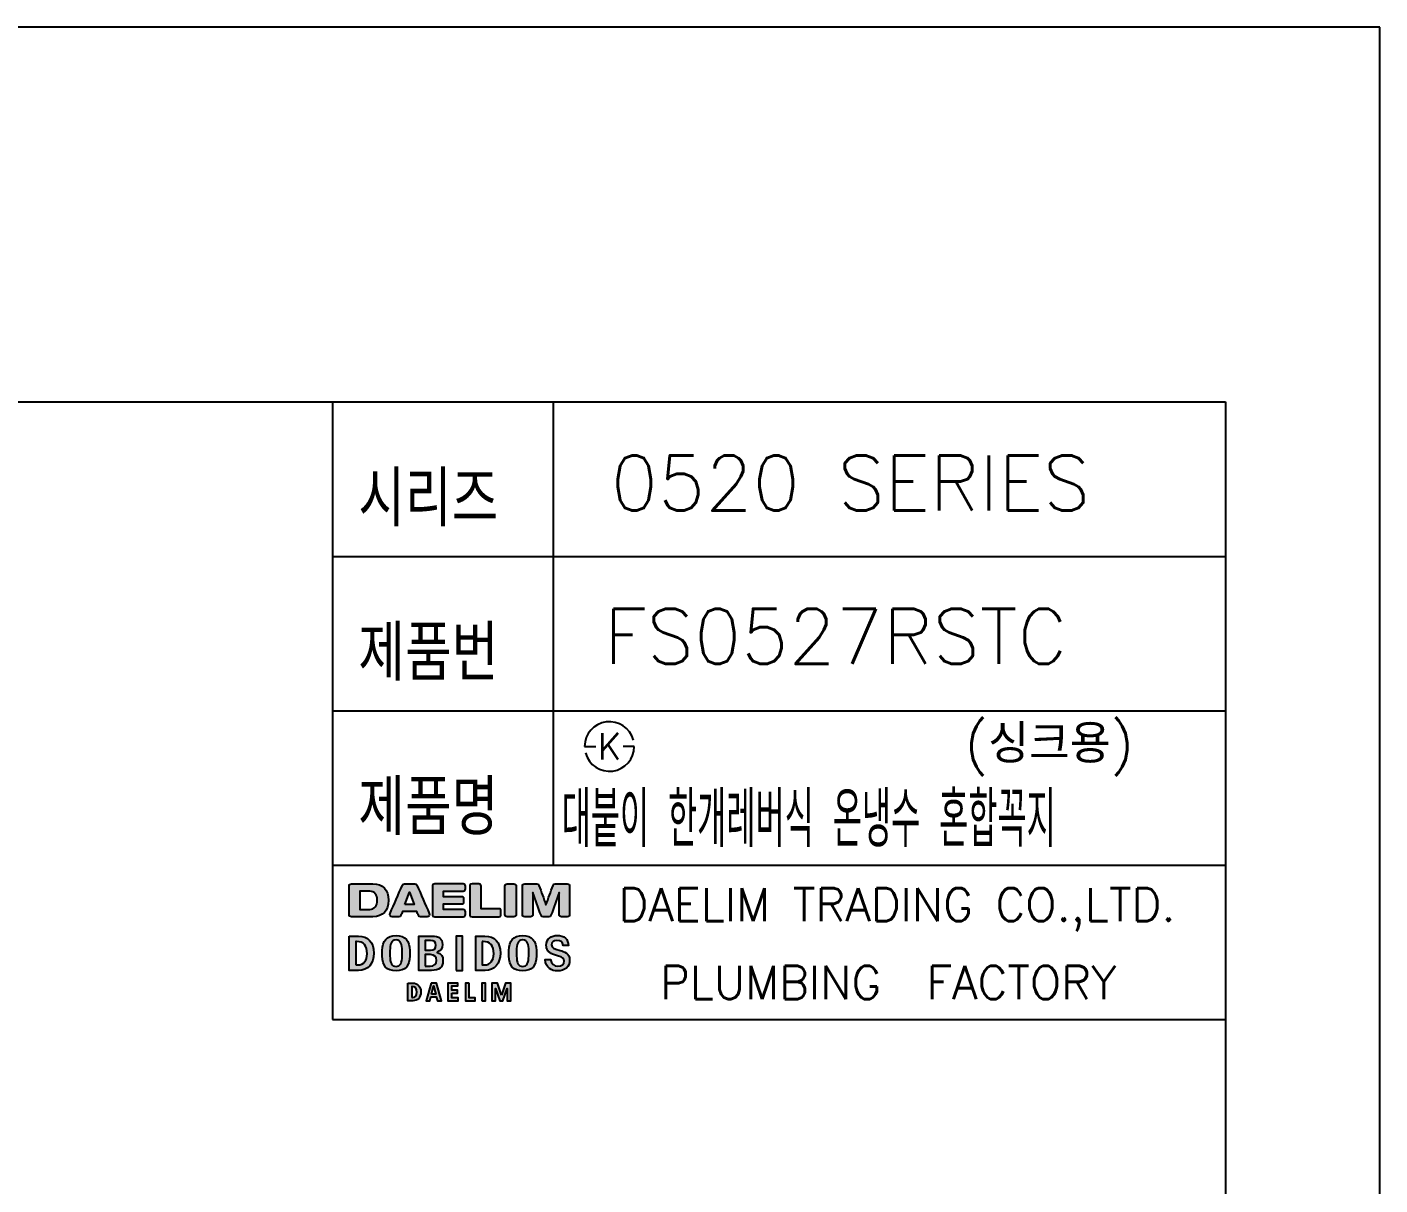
# Model space of a CAD drawing. Extents: x -6385 to -5791, y -5028 to -4608.
# Drawn here: x -5913.9 to -5791.2, y -4713.2 to -4608.2 of the extents above; entities that cross this region are included whole.
import ezdxf
from ezdxf.enums import TextEntityAlignment as Align

# ---------------------------------------------------------------- set-up
doc = ezdxf.new("R2010")
doc.units = 0
doc.header["$LTSCALE"] = 7
doc.layers.get('0').update_dxf_attribs({"color": 2, "linetype": 'CONTINUOUS'})
for name, color, linetype in [('D', 2, 'CONTINUOUS'), ('DIM', 2, 'CONTINUOUS'), ('TXT', 4, 'CONTINUOUS')]:
    doc.layers.add(name, color=color, linetype=linetype)
doc.styles.add('GHS', font='ROMANS.shx', dxfattribs={"bigfont": 'GHS.shx'})
doc.styles.add('HAN', font='TXT.shx', dxfattribs={"bigfont": 'GHS.shx'})

# ---------------------------------------------------------------- blocks, each defined once
blk = doc.blocks.new('KS')
at = {"layer": 'D'}
for p, q in [((-2.25, 0), (-1.75, 0)), ((-1.75, 0), (-1.25, 0)), ((1.75, 0), (1.25, 0)), ((2.25, 0), (1.75, 0))]:
    blk.add_line(p, q, dxfattribs=at)
for start, end in [(15, 180), (195, 0)]:
    blk.add_arc((0, 0), 2.25, start, end, dxfattribs=at)
at = {"layer": 'D', "style": 'HAN'}
blk.add_text('K', height=2.39, dxfattribs=at).set_placement((0, 0), align=Align.MIDDLE)

msp = doc.modelspace()

# ---------------------------------------------------------------- hatches: boundary and pattern name
at = {"layer": 'D'}
h = msp.add_hatch(color=256, dxfattribs=at)
h.dxf.hatch_style = 1
h.paths.add_polyline_path([(-5879.60618, -4687.76033), (-5879.18339, -4686.64501), (-5878.76114, -4687.76033)], flags=16)
edge = h.paths.add_edge_path()
edge.add_spline(control_points=[(-5869.73261, -4688.86242), (-5869.58608, -4688.86242), (-5869.52583, -4688.80163), (-5869.52583, -4688.65509), (-5869.52583, -4687.80082), (-5869.52583, -4686.94655), (-5869.52583, -4686.09228), (-5869.52583, -4685.94574), (-5869.58608, -4685.88495), (-5869.73261, -4685.88495), (-5869.93506, -4685.88495), (-5870.1375, -4685.88495), (-5870.33994, -4685.88495), (-5870.48648, -4685.88495), (-5870.54727, -4685.94574), (-5870.54727, -4686.09228), (-5870.54727, -4686.94655), (-5870.54727, -4687.80082), (-5870.54727, -4688.65509), (-5870.54727, -4688.80163), (-5870.48648, -4688.86242), (-5870.33994, -4688.86242), (-5870.1375, -4688.86242), (-5869.93506, -4688.86242), (-5869.73261, -4688.86242)], knot_values=[0, 0, 0, 0, 1, 1, 1, 2, 2, 2, 3, 3, 3, 4, 4, 4, 5, 5, 5, 6, 6, 6, 7, 7, 7, 8, 8, 8, 8], weights=[1, 1, 1, 1, 1, 1, 1, 1, 1, 1, 1, 1, 1, 1, 1, 1, 1, 1, 1, 1, 1, 1, 1, 1, 1], degree=3, periodic=0)
edge = h.paths.add_edge_path()
edge.add_spline(control_points=[(-5882.5328, -4685.88484), (-5883.17811, -4685.88484), (-5883.82343, -4685.88484), (-5884.46875, -4685.88484), (-5884.61529, -4685.88484), (-5884.67608, -4685.94563), (-5884.67608, -4686.09217), (-5884.67608, -4686.94662), (-5884.67608, -4687.80108), (-5884.67608, -4688.65553), (-5884.67608, -4688.80207), (-5884.61529, -4688.86231), (-5884.46875, -4688.86231), (-5883.82343, -4688.86231), (-5883.17811, -4688.86231), (-5882.5328, -4688.86231), (-5881.58572, -4688.86231), (-5881.10431, -4688.3326), (-5881.10431, -4687.37358), (-5881.10431, -4686.41456), (-5881.58572, -4685.88484), (-5882.5328, -4685.88484)], knot_values=[0, 0, 0, 0, 1, 1, 1, 2, 2, 2, 3, 3, 3, 4, 4, 4, 5, 5, 5, 6, 6, 6, 7, 7, 7, 7], weights=[1, 1, 1, 1, 1, 1, 1, 1, 1, 1, 1, 1, 1, 1, 1, 1, 1, 1, 1, 1, 1, 1], degree=3, periodic=0)
edge = h.paths.add_edge_path(flags=16)
edge.add_spline(control_points=[(-5882.80145, -4688.19312), (-5883.09833, -4688.19312), (-5883.39521, -4688.19312), (-5883.69209, -4688.19312), (-5883.69209, -4687.64676), (-5883.69209, -4687.1004), (-5883.69209, -4686.55404), (-5883.39521, -4686.55404), (-5883.09833, -4686.55404), (-5882.80145, -4686.55404), (-5882.38192, -4686.55404), (-5882.12954, -4686.86992), (-5882.12954, -4687.37358), (-5882.12954, -4687.87724), (-5882.38192, -4688.19312), (-5882.80145, -4688.19312)], knot_values=[0, 0, 0, 0, 1, 1, 1, 2, 2, 2, 3, 3, 3, 4, 4, 4, 5, 5, 5, 5], weights=[1, 1, 1, 1, 1, 1, 1, 1, 1, 1, 1, 1, 1, 1, 1, 1], degree=3, periodic=0)
edge = h.paths.add_edge_path()
edge.add_spline(control_points=[(-5877.40483, -4688.57227), (-5877.77824, -4687.718), (-5878.15164, -4686.86319), (-5878.52505, -4686.00891), (-5878.56467, -4685.91936), (-5878.61677, -4685.88517), (-5878.71446, -4685.88517), (-5879.02708, -4685.88517), (-5879.3397, -4685.88517), (-5879.65232, -4685.88517), (-5879.75055, -4685.88517), (-5879.80266, -4685.91936), (-5879.84228, -4686.00891), (-5880.21568, -4686.86319), (-5880.58908, -4687.718), (-5880.96195, -4688.57227), (-5881.02219, -4688.70904), (-5880.92178, -4688.86264), (-5880.77253, -4688.86264), (-5880.57063, -4688.86264), (-5880.36873, -4688.86264), (-5880.16683, -4688.86264), (-5880.06317, -4688.86264), (-5880.00998, -4688.82573), (-5879.97308, -4688.72858), (-5879.92966, -4688.61461), (-5879.88678, -4688.50009), (-5879.84336, -4688.38611), (-5879.40356, -4688.38611), (-5878.96376, -4688.38611), (-5878.52396, -4688.38611), (-5878.48054, -4688.50009), (-5878.43712, -4688.61461), (-5878.39425, -4688.72858), (-5878.35734, -4688.82573), (-5878.30415, -4688.86264), (-5878.20049, -4688.86264), (-5877.99859, -4688.86264), (-5877.79669, -4688.86264), (-5877.59479, -4688.86264), (-5877.44554, -4688.86264), (-5877.34513, -4688.70904), (-5877.40483, -4688.57227)], knot_values=[0, 0, 0, 0, 1, 1, 1, 2, 2, 2, 3, 3, 3, 4, 4, 4, 5, 5, 5, 6, 6, 6, 7, 7, 7, 8, 8, 8, 9, 9, 9, 10, 10, 10, 11, 11, 11, 12, 12, 12, 13, 13, 13, 14, 14, 14, 14], weights=[1, 1, 1, 1, 1, 1, 1, 1, 1, 1, 1, 1, 1, 1, 1, 1, 1, 1, 1, 1, 1, 1, 1, 1, 1, 1, 1, 1, 1, 1, 1, 1, 1, 1, 1, 1, 1, 1, 1, 1, 1, 1, 1], degree=3, periodic=0)
edge = h.paths.add_edge_path()
edge.add_spline(control_points=[(-5877.11637, -4686.09212), (-5877.11637, -4685.94558), (-5877.05558, -4685.88479), (-5876.90904, -4685.88479), (-5876.05079, -4685.88479), (-5875.19254, -4685.88479), (-5874.33428, -4685.88479), (-5874.18775, -4685.88479), (-5874.12696, -4685.94558), (-5874.12696, -4686.09212), (-5874.12696, -4686.16973), (-5874.12696, -4686.24734), (-5874.12696, -4686.32495), (-5874.12696, -4686.47149), (-5874.18775, -4686.53228), (-5874.33428, -4686.53228), (-5874.92569, -4686.53228), (-5875.51709, -4686.53228), (-5876.1085, -4686.53228), (-5876.1085, -4686.70415), (-5876.1085, -4686.87601), (-5876.1085, -4687.04788), (-5875.56468, -4687.04788), (-5875.02085, -4687.04788), (-5874.47703, -4687.04788), (-5874.33049, -4687.04788), (-5874.2697, -4687.10867), (-5874.2697, -4687.25521), (-5874.2697, -4687.33427), (-5874.2697, -4687.41333), (-5874.2697, -4687.49238), (-5874.2697, -4687.63892), (-5874.33049, -4687.69971), (-5874.47703, -4687.69971), (-5875.02085, -4687.69971), (-5875.56468, -4687.69971), (-5876.1085, -4687.69971), (-5876.1085, -4687.87158), (-5876.1085, -4688.04345), (-5876.1085, -4688.21531), (-5875.51709, -4688.21531), (-5874.92569, -4688.21531), (-5874.33428, -4688.21531), (-5874.18775, -4688.21531), (-5874.12696, -4688.2761), (-5874.12696, -4688.4221), (-5874.12696, -4688.49989), (-5874.12696, -4688.57768), (-5874.12696, -4688.65547), (-5874.12696, -4688.80201), (-5874.18775, -4688.86226), (-5874.33428, -4688.86226), (-5875.19254, -4688.86226), (-5876.05079, -4688.86226), (-5876.90904, -4688.86226), (-5877.05558, -4688.86226), (-5877.11637, -4688.80201), (-5877.11637, -4688.65547), (-5877.11637, -4687.80102), (-5877.11637, -4686.94657), (-5877.11637, -4686.09212)], knot_values=[0, 0, 0, 0, 1, 1, 1, 2, 2, 2, 3, 3, 3, 4, 4, 4, 5, 5, 5, 6, 6, 6, 7, 7, 7, 8, 8, 8, 9, 9, 9, 10, 10, 10, 11, 11, 11, 12, 12, 12, 13, 13, 13, 14, 14, 14, 15, 15, 15, 16, 16, 16, 17, 17, 17, 18, 18, 18, 19, 19, 19, 20, 20, 20, 20], weights=[1, 1, 1, 1, 1, 1, 1, 1, 1, 1, 1, 1, 1, 1, 1, 1, 1, 1, 1, 1, 1, 1, 1, 1, 1, 1, 1, 1, 1, 1, 1, 1, 1, 1, 1, 1, 1, 1, 1, 1, 1, 1, 1, 1, 1, 1, 1, 1, 1, 1, 1, 1, 1, 1, 1, 1, 1, 1, 1, 1, 1], degree=3, periodic=0)
edge = h.paths.add_edge_path()
edge.add_spline(control_points=[(-5873.52821, -4688.86242), (-5873.67475, -4688.86242), (-5873.73499, -4688.80163), (-5873.73499, -4688.65509), (-5873.73499, -4687.80082), (-5873.73499, -4686.94655), (-5873.73499, -4686.09228), (-5873.73499, -4685.94574), (-5873.67475, -4685.88495), (-5873.52821, -4685.88495), (-5873.3236, -4685.88495), (-5873.11898, -4685.88495), (-5872.91437, -4685.88495), (-5872.76783, -4685.88495), (-5872.70704, -4685.94574), (-5872.70704, -4686.09228), (-5872.70704, -4686.77306), (-5872.70704, -4687.45383), (-5872.70704, -4688.13461), (-5872.17425, -4688.13461), (-5871.64147, -4688.13461), (-5871.10868, -4688.13461), (-5870.96214, -4688.13461), (-5870.90135, -4688.19539), (-5870.90135, -4688.34193), (-5870.90135, -4688.44632), (-5870.90135, -4688.55071), (-5870.90135, -4688.65509), (-5870.90135, -4688.80163), (-5870.96214, -4688.86242), (-5871.10868, -4688.86242), (-5871.91519, -4688.86242), (-5872.7217, -4688.86242), (-5873.52821, -4688.86242)], knot_values=[0, 0, 0, 0, 1, 1, 1, 2, 2, 2, 3, 3, 3, 4, 4, 4, 5, 5, 5, 6, 6, 6, 7, 7, 7, 8, 8, 8, 9, 9, 9, 10, 10, 10, 11, 11, 11, 11], weights=[1, 1, 1, 1, 1, 1, 1, 1, 1, 1, 1, 1, 1, 1, 1, 1, 1, 1, 1, 1, 1, 1, 1, 1, 1, 1, 1, 1, 1, 1, 1, 1, 1, 1], degree=3, periodic=0)
edge = h.paths.add_edge_path()
edge.add_spline(control_points=[(-5866.81718, -4688.86242), (-5866.73161, -4688.86242), (-5866.64604, -4688.86242), (-5866.56047, -4688.86242), (-5866.45463, -4688.86242), (-5866.40144, -4688.82497), (-5866.36508, -4688.72565), (-5866.11705, -4688.03583), (-5865.86902, -4687.34655), (-5865.62044, -4686.65673), (-5865.62044, -4687.32285), (-5865.62044, -4687.98897), (-5865.62044, -4688.65509), (-5865.62044, -4688.80163), (-5865.55965, -4688.86242), (-5865.41366, -4688.86242), (-5865.23691, -4688.86242), (-5865.06015, -4688.86242), (-5864.8834, -4688.86242), (-5864.73686, -4688.86242), (-5864.67608, -4688.80163), (-5864.67608, -4688.65509), (-5864.67608, -4687.80082), (-5864.67608, -4686.94655), (-5864.67608, -4686.09228), (-5864.67608, -4685.94574), (-5864.73686, -4685.88495), (-5864.8834, -4685.88495), (-5865.25066, -4685.88495), (-5865.61791, -4685.88495), (-5865.98516, -4685.88495), (-5866.09045, -4685.88495), (-5866.14419, -4685.9224), (-5866.18001, -4686.02172), (-5866.39222, -4686.61222), (-5866.60497, -4687.20218), (-5866.81718, -4687.79268), (-5867.02939, -4687.20218), (-5867.24215, -4686.61222), (-5867.4549, -4686.02172), (-5867.49018, -4685.9224), (-5867.54391, -4685.88495), (-5867.64974, -4685.88495), (-5868.017, -4685.88495), (-5868.38425, -4685.88495), (-5868.7515, -4685.88495), (-5868.89804, -4685.88495), (-5868.95883, -4685.94574), (-5868.95883, -4686.09228), (-5868.95883, -4686.94655), (-5868.95883, -4687.80082), (-5868.95883, -4688.65509), (-5868.95883, -4688.80163), (-5868.89804, -4688.86242), (-5868.7515, -4688.86242), (-5868.57475, -4688.86242), (-5868.398, -4688.86242), (-5868.22125, -4688.86242), (-5868.07471, -4688.86242), (-5868.01392, -4688.80163), (-5868.01392, -4688.65509), (-5868.01392, -4687.98897), (-5868.01392, -4687.32285), (-5868.01392, -4686.65673), (-5867.76589, -4687.34655), (-5867.51732, -4688.03583), (-5867.26928, -4688.72565), (-5867.23346, -4688.82497), (-5867.17973, -4688.86242), (-5867.07444, -4688.86242), (-5866.98869, -4688.86242), (-5866.90293, -4688.86242), (-5866.81718, -4688.86242)], knot_values=[0, 0, 0, 0, 1, 1, 1, 2, 2, 2, 3, 3, 3, 4, 4, 4, 5, 5, 5, 6, 6, 6, 7, 7, 7, 8, 8, 8, 9, 9, 9, 10, 10, 10, 11, 11, 11, 12, 12, 12, 13, 13, 13, 14, 14, 14, 15, 15, 15, 16, 16, 16, 17, 17, 17, 18, 18, 18, 19, 19, 19, 20, 20, 20, 21, 21, 21, 22, 22, 22, 23, 23, 23, 24, 24, 24, 24], weights=[1, 1, 1, 1, 1, 1, 1, 1, 1, 1, 1, 1, 1, 1, 1, 1, 1, 1, 1, 1, 1, 1, 1, 1, 1, 1, 1, 1, 1, 1, 1, 1, 1, 1, 1, 1, 1, 1, 1, 1, 1, 1, 1, 1, 1, 1, 1, 1, 1, 1, 1, 1, 1, 1, 1, 1, 1, 1, 1, 1, 1, 1, 1, 1, 1, 1, 1, 1, 1, 1, 1, 1, 1], degree=3, periodic=0)
h = msp.add_hatch(color=256, dxfattribs=at)
h.dxf.hatch_style = 1
h.paths.add_polyline_path([(-5877.19579, -4695.87722), (-5877.00867, -4695.13808), (-5876.82043, -4695.87722)], flags=16)
h.paths.add_polyline_path([(-5877.24743, -4694.88464), (-5877.70096, -4696.48484), (-5877.35891, -4696.48484), (-5877.25731, -4696.12783), (-5876.76878, -4696.12783), (-5876.66747, -4696.48484), (-5876.3065, -4696.48484), (-5876.75693, -4694.88464)])
h.paths.add_polyline_path([(-5873.78406, -4694.88504), (-5874.12639, -4694.88504), (-5874.12639, -4696.48496), (-5873.23627, -4696.48496), (-5873.23627, -4696.22503), (-5873.78406, -4696.22503)])
h.paths.add_polyline_path([(-5875.37238, -4695.78764), (-5874.84349, -4695.78764), (-5874.84349, -4695.52518), (-5875.37266, -4695.52518), (-5875.37266, -4695.14305), (-5874.81217, -4695.14305), (-5874.81217, -4694.8834), (-5875.715, -4694.8834), (-5875.715, -4696.4853), (-5875.7133, -4696.48614), (-5874.78987, -4696.48614), (-5874.78987, -4696.22678), (-5875.37238, -4696.22678)])
h.paths.add_polyline_path([(-5872.63189, -4696.48484), (-5872.28955, -4696.48484), (-5872.28955, -4694.88493), (-5872.63189, -4694.88493)])
edge = h.paths.add_edge_path(flags=16)
edge.add_spline(control_points=[(-5884.07732, -4693.22919), (-5884.07732, -4692.52335), (-5884.07732, -4691.81751), (-5884.07732, -4691.11167), (-5884.05239, -4691.11167), (-5884.02746, -4691.11167), (-5884.00254, -4691.11167), (-5883.35596, -4691.11167), (-5883.04185, -4691.47235), (-5883.04185, -4692.21516), (-5883.04185, -4692.85016), (-5883.35596, -4693.22919), (-5883.88287, -4693.22919), (-5883.94769, -4693.22919), (-5884.01251, -4693.22919), (-5884.07732, -4693.22919)], knot_values=[0, 0, 0, 0, 1, 1, 1, 2, 2, 2, 3, 3, 3, 4, 4, 4, 5, 5, 5, 5], weights=[1, 1, 1, 1, 1, 1, 1, 1, 1, 1, 1, 1, 1, 1, 1, 1], degree=3, periodic=0)
edge = h.paths.add_edge_path()
edge.add_spline(control_points=[(-5884.67648, -4690.61496), (-5884.67648, -4691.65185), (-5884.67648, -4692.68873), (-5884.67648, -4693.72561), (-5884.39116, -4693.72561), (-5884.10583, -4693.72561), (-5883.8205, -4693.72561), (-5882.95803, -4693.72561), (-5882.44241, -4693.13746), (-5882.44241, -4692.15251), (-5882.44241, -4691.18957), (-5882.96424, -4690.61496), (-5883.83856, -4690.61496), (-5884.11787, -4690.61496), (-5884.39718, -4690.61496), (-5884.67648, -4690.61496)], knot_values=[0, 0, 0, 0, 1, 1, 1, 2, 2, 2, 3, 3, 3, 4, 4, 4, 5, 5, 5, 5], weights=[1, 1, 1, 1, 1, 1, 1, 1, 1, 1, 1, 1, 1, 1, 1, 1], degree=3, periodic=0)
h.paths.add_polyline_path([(-5874.97574, -4693.72556), (-5874.37658, -4693.72556), (-5874.37658, -4690.6149), (-5874.97574, -4690.6149)])
edge = h.paths.add_edge_path()
edge.add_spline(control_points=[(-5866.30791, -4691.41269), (-5866.30791, -4691.16546), (-5866.12503, -4691.00573), (-5865.84139, -4691.00573), (-5865.48495, -4691.00573), (-5865.29417, -4691.16236), (-5865.25945, -4691.48409), (-5865.09614, -4691.48409), (-5864.93283, -4691.48409), (-5864.76951, -4691.48409), (-5864.78955, -4690.90554), (-5865.17845, -4690.56179), (-5865.81825, -4690.56179), (-5866.28872, -4690.56179), (-5866.79502, -4690.84486), (-5866.79502, -4691.46575), (-5866.79502, -4691.85324), (-5866.61327, -4692.10385), (-5866.22352, -4692.25371), (-5866.10273, -4692.29915), (-5865.98053, -4692.33443), (-5865.85099, -4692.37225), (-5865.79257, -4692.3889), (-5865.73246, -4692.40611), (-5865.67037, -4692.4253), (-5865.31505, -4692.52803), (-5865.16321, -4692.66773), (-5865.16321, -4692.89266), (-5865.16321, -4693.16952), (-5865.3825, -4693.33491), (-5865.74939, -4693.33491), (-5866.05278, -4693.33491), (-5866.37621, -4693.18025), (-5866.39878, -4692.75042), (-5866.56144, -4692.75042), (-5866.72409, -4692.75042), (-5866.88675, -4692.75042), (-5866.87348, -4693.50904), (-5866.27856, -4693.77912), (-5865.7683, -4693.77912), (-5865.09463, -4693.77912), (-5864.67638, -4693.40885), (-5864.67638, -4692.81251), (-5864.67638, -4692.16622), (-5865.15757, -4692.02455), (-5865.54365, -4691.91109), (-5866.13067, -4691.74176), (-5866.30791, -4691.69068), (-5866.30791, -4691.41269)], knot_values=[0, 0, 0, 0, 1, 1, 1, 2, 2, 2, 3, 3, 3, 4, 4, 4, 5, 5, 5, 6, 6, 6, 7, 7, 7, 8, 8, 8, 9, 9, 9, 10, 10, 10, 11, 11, 11, 12, 12, 12, 13, 13, 13, 14, 14, 14, 15, 15, 15, 16, 16, 16, 16], weights=[1, 1, 1, 1, 1, 1, 1, 1, 1, 1, 1, 1, 1, 1, 1, 1, 1, 1, 1, 1, 1, 1, 1, 1, 1, 1, 1, 1, 1, 1, 1, 1, 1, 1, 1, 1, 1, 1, 1, 1, 1, 1, 1, 1, 1, 1, 1, 1, 1], degree=3, periodic=0)
edge = h.paths.add_edge_path(flags=16)
edge.add_spline(control_points=[(-5877.76887, -4693.33942), (-5877.76887, -4692.99389), (-5877.76887, -4692.64835), (-5877.76887, -4692.30282), (-5877.61487, -4692.30282), (-5877.46087, -4692.30282), (-5877.30687, -4692.30282), (-5876.93321, -4692.30282), (-5876.74384, -4692.47695), (-5876.74384, -4692.82041), (-5876.74384, -4693.15965), (-5876.94252, -4693.33942), (-5877.31872, -4693.33942), (-5877.46877, -4693.33942), (-5877.61882, -4693.33942), (-5877.76887, -4693.33942)], knot_values=[0, 0, 0, 0, 1, 1, 1, 2, 2, 2, 3, 3, 3, 4, 4, 4, 5, 5, 5, 5], weights=[1, 1, 1, 1, 1, 1, 1, 1, 1, 1, 1, 1, 1, 1, 1, 1], degree=3, periodic=0)
edge = h.paths.add_edge_path(flags=16)
edge.add_spline(control_points=[(-5877.29361, -4691.00798), (-5876.96679, -4691.00798), (-5876.80113, -4691.15897), (-5876.80113, -4691.45643), (-5876.80113, -4691.74458), (-5876.97836, -4691.90968), (-5877.28683, -4691.90968), (-5877.44751, -4691.90968), (-5877.60819, -4691.90968), (-5877.76887, -4691.90968), (-5877.76887, -4691.60912), (-5877.76887, -4691.30855), (-5877.76887, -4691.00798), (-5877.61045, -4691.00798), (-5877.45203, -4691.00798), (-5877.29361, -4691.00798)], knot_values=[0, 0, 0, 0, 1, 1, 1, 2, 2, 2, 3, 3, 3, 4, 4, 4, 5, 5, 5, 5], weights=[1, 1, 1, 1, 1, 1, 1, 1, 1, 1, 1, 1, 1, 1, 1, 1], degree=3, periodic=0)
edge = h.paths.add_edge_path()
edge.add_spline(control_points=[(-5876.70009, -4692.08438), (-5876.33264, -4691.93988), (-5876.21777, -4691.76942), (-5876.21777, -4691.36697), (-5876.21777, -4690.84683), (-5876.51016, -4690.61513), (-5877.16689, -4690.61513), (-5877.56379, -4690.61513), (-5877.96068, -4690.61513), (-5878.35758, -4690.61513), (-5878.35758, -4691.65201), (-5878.35758, -4692.6889), (-5878.35758, -4693.72578), (-5877.97131, -4693.72578), (-5877.58505, -4693.72578), (-5877.19878, -4693.72578), (-5876.48984, -4693.72578), (-5876.16048, -4693.45231), (-5876.16048, -4692.86585), (-5876.16048, -4692.46284), (-5876.27591, -4692.19388), (-5876.70009, -4692.10301), (-5876.70009, -4692.0968), (-5876.70009, -4692.09059), (-5876.70009, -4692.08438)], knot_values=[0, 0, 0, 0, 1, 1, 1, 2, 2, 2, 3, 3, 3, 4, 4, 4, 5, 5, 5, 6, 6, 6, 7, 7, 7, 8, 8, 8, 8], weights=[1, 1, 1, 1, 1, 1, 1, 1, 1, 1, 1, 1, 1, 1, 1, 1, 1, 1, 1, 1, 1, 1, 1, 1, 1], degree=3, periodic=0)
edge = h.paths.add_edge_path(flags=16)
edge.add_spline(control_points=[(-5872.59342, -4691.11167), (-5872.5684, -4691.11167), (-5872.54337, -4691.11167), (-5872.51835, -4691.11167), (-5871.87178, -4691.11167), (-5871.55766, -4691.47235), (-5871.55766, -4692.21516), (-5871.55766, -4692.85016), (-5871.87234, -4693.22919), (-5872.39953, -4693.22919), (-5872.46416, -4693.22919), (-5872.52879, -4693.22919), (-5872.59342, -4693.22919), (-5872.59342, -4692.52335), (-5872.59342, -4691.81751), (-5872.59342, -4691.11167)], knot_values=[0, 0, 0, 0, 1, 1, 1, 2, 2, 2, 3, 3, 3, 4, 4, 4, 5, 5, 5, 5], weights=[1, 1, 1, 1, 1, 1, 1, 1, 1, 1, 1, 1, 1, 1, 1, 1], degree=3, periodic=0)
edge = h.paths.add_edge_path()
edge.add_spline(control_points=[(-5872.35466, -4690.61496), (-5872.63397, -4690.61496), (-5872.91327, -4690.61496), (-5873.19258, -4690.61496), (-5873.19258, -4691.65185), (-5873.19258, -4692.68873), (-5873.19258, -4693.72561), (-5872.90744, -4693.72561), (-5872.6223, -4693.72561), (-5872.33716, -4693.72561), (-5871.47384, -4693.72561), (-5870.95879, -4693.13746), (-5870.95879, -4692.15251), (-5870.95879, -4691.18957), (-5871.4809, -4690.61496), (-5872.35466, -4690.61496)], knot_values=[0, 0, 0, 0, 1, 1, 1, 2, 2, 2, 3, 3, 3, 4, 4, 4, 5, 5, 5, 5], weights=[1, 1, 1, 1, 1, 1, 1, 1, 1, 1, 1, 1, 1, 1, 1, 1], degree=3, periodic=0)
edge = h.paths.add_edge_path(flags=16)
edge.add_spline(control_points=[(-5868.9378, -4693.37721), (-5869.32642, -4693.35209), (-5869.48502, -4693.07072), (-5869.48502, -4692.4058), (-5869.48502, -4692.24879), (-5869.48502, -4692.09178), (-5869.48502, -4691.93477), (-5869.48502, -4691.37174), (-5869.39189, -4690.99074), (-5868.93723, -4690.96336), (-5868.93638, -4690.96336), (-5868.93554, -4690.96336), (-5868.93441, -4690.96308), (-5868.93328, -4690.96336), (-5868.93243, -4690.96336), (-5868.93159, -4690.96336), (-5868.47693, -4690.99074), (-5868.38436, -4691.37174), (-5868.38436, -4691.93477), (-5868.38436, -4692.09178), (-5868.38436, -4692.24879), (-5868.38436, -4692.4058), (-5868.38436, -4693.07072), (-5868.54268, -4693.35209), (-5868.9378, -4693.37721)], knot_values=[0, 0, 0, 0, 1, 1, 1, 2, 2, 2, 3, 3, 3, 4, 4, 4, 5, 5, 5, 6, 6, 6, 7, 7, 7, 8, 8, 8, 8], weights=[1, 1, 1, 1, 1, 1, 1, 1, 1, 1, 1, 1, 1, 1, 1, 1, 1, 1, 1, 1, 1, 1, 1, 1, 1], degree=3, periodic=0)
edge = h.paths.add_edge_path()
edge.add_spline(control_points=[(-5870.18127, -4691.93477), (-5870.18127, -4692.09178), (-5870.18127, -4692.24879), (-5870.18127, -4692.4058), (-5870.18127, -4693.32585), (-5869.78503, -4693.75962), (-5868.93441, -4693.77063), (-5868.08407, -4693.75962), (-5867.68783, -4693.32585), (-5867.68783, -4692.4058), (-5867.68783, -4692.24879), (-5867.68783, -4692.09178), (-5867.68783, -4691.93477), (-5867.68783, -4691.02715), (-5868.09593, -4690.58095), (-5868.93384, -4690.57023), (-5869.77289, -4690.58095), (-5870.18127, -4691.02715), (-5870.18127, -4691.93477)], knot_values=[0, 0, 0, 0, 1, 1, 1, 2, 2, 2, 3, 3, 3, 4, 4, 4, 5, 5, 5, 6, 6, 6, 6], weights=[1, 1, 1, 1, 1, 1, 1, 1, 1, 1, 1, 1, 1, 1, 1, 1, 1, 1, 1], degree=3, periodic=0)
edge = h.paths.add_edge_path(flags=16)
edge.add_spline(control_points=[(-5880.42125, -4693.37721), (-5880.81015, -4693.35209), (-5880.96848, -4693.07072), (-5880.96848, -4692.4058), (-5880.96848, -4692.24879), (-5880.96848, -4692.09178), (-5880.96848, -4691.93477), (-5880.96848, -4691.37174), (-5880.87534, -4690.99074), (-5880.42125, -4690.96336), (-5880.42012, -4690.96336), (-5880.41899, -4690.96336), (-5880.41814, -4690.96308), (-5880.4173, -4690.96336), (-5880.41617, -4690.96336), (-5880.41504, -4690.96336), (-5879.96094, -4690.99074), (-5879.86781, -4691.37174), (-5879.86781, -4691.93477), (-5879.86781, -4692.09178), (-5879.86781, -4692.24879), (-5879.86781, -4692.4058), (-5879.86781, -4693.07072), (-5880.02642, -4693.35209), (-5880.42125, -4693.37721)], knot_values=[0, 0, 0, 0, 1, 1, 1, 2, 2, 2, 3, 3, 3, 4, 4, 4, 5, 5, 5, 6, 6, 6, 7, 7, 7, 8, 8, 8, 8], weights=[1, 1, 1, 1, 1, 1, 1, 1, 1, 1, 1, 1, 1, 1, 1, 1, 1, 1, 1, 1, 1, 1, 1, 1, 1], degree=3, periodic=0)
edge = h.paths.add_edge_path()
edge.add_spline(control_points=[(-5880.41758, -4690.57023), (-5881.25691, -4690.58095), (-5881.66472, -4691.02715), (-5881.66472, -4691.93477), (-5881.66472, -4692.09178), (-5881.66472, -4692.24879), (-5881.66472, -4692.4058), (-5881.66472, -4693.32585), (-5881.26848, -4693.75962), (-5880.41814, -4693.77063), (-5879.56809, -4693.75962), (-5879.17157, -4693.32585), (-5879.17157, -4692.4058), (-5879.17157, -4692.24879), (-5879.17157, -4692.09178), (-5879.17157, -4691.93477), (-5879.17157, -4691.02715), (-5879.57966, -4690.58095), (-5880.41758, -4690.57023)], knot_values=[0, 0, 0, 0, 1, 1, 1, 2, 2, 2, 3, 3, 3, 4, 4, 4, 5, 5, 5, 6, 6, 6, 6], weights=[1, 1, 1, 1, 1, 1, 1, 1, 1, 1, 1, 1, 1, 1, 1, 1, 1, 1, 1], degree=3, periodic=0)
h.paths.add_polyline_path([(-5870.85132, -4695.98554), (-5871.22583, -4694.88515), (-5871.72339, -4694.88515), (-5871.72339, -4696.48507), (-5871.39065, -4696.48507), (-5871.39065, -4695.36295), (-5870.99807, -4696.48507), (-5870.72488, -4696.48507), (-5870.33231, -4695.36295), (-5870.33231, -4696.48507), (-5869.99985, -4696.48507), (-5869.99985, -4694.88515), (-5870.49713, -4694.88515)])
edge = h.paths.add_edge_path(flags=16)
edge.add_spline(control_points=[(-5878.99749, -4696.18699), (-5878.99749, -4695.85161), (-5878.99749, -4695.51624), (-5878.99749, -4695.18086), (-5878.98084, -4695.18171), (-5878.96391, -4695.18256), (-5878.94669, -4695.1834), (-5878.66391, -4695.19723), (-5878.52618, -4695.36826), (-5878.52618, -4695.70721), (-5878.52618, -4696.01201), (-5878.67181, -4696.18699), (-5878.92553, -4696.18699), (-5878.94952, -4696.18699), (-5878.9735, -4696.18699), (-5878.99749, -4696.18699)], knot_values=[0, 0, 0, 0, 1, 1, 1, 2, 2, 2, 3, 3, 3, 4, 4, 4, 5, 5, 5, 5], weights=[1, 1, 1, 1, 1, 1, 1, 1, 1, 1, 1, 1, 1, 1, 1, 1], degree=3, periodic=0)
edge = h.paths.add_edge_path()
edge.add_spline(control_points=[(-5879.35309, -4694.88312), (-5879.35309, -4695.41746), (-5879.35309, -4695.9518), (-5879.35309, -4696.48614), (-5879.20013, -4696.48614), (-5879.04716, -4696.48614), (-5878.8942, -4696.48614), (-5878.44801, -4696.48614), (-5878.17115, -4696.1757), (-5878.17115, -4695.67588), (-5878.17115, -4695.18707), (-5878.45168, -4694.88312), (-5878.90323, -4694.88312), (-5879.05319, -4694.88312), (-5879.20314, -4694.88312), (-5879.35309, -4694.88312)], knot_values=[0, 0, 0, 0, 1, 1, 1, 2, 2, 2, 3, 3, 3, 4, 4, 4, 5, 5, 5, 5], weights=[1, 1, 1, 1, 1, 1, 1, 1, 1, 1, 1, 1, 1, 1, 1, 1], degree=3, periodic=0)

# ---------------------------------------------------------------- linework, layer by layer
for p, q in [((-5791.17648, -4608.18495), (-6385.17648, -4608.18495)), ((-5791.17648, -5028.18495), (-5791.17648, -4608.18495))]:
    msp.add_line(p, q)
at = {"color": 4}
for p, q in [((-6354.17648, -4642.18495), (-5805.17648, -4642.18495)), ((-5805.17648, -4642.18495), (-5805.17648, -5017.18495))]:
    msp.add_line(p, q, dxfattribs=at)
at = {"color": 7}
for p, q in [((-5886.17648, -4642.18495), (-5886.17648, -4698.18495)), ((-5866.17648, -4642.18495), (-5866.17648, -4684.18495)), ((-5886.17648, -4656.18495), (-5805.17648, -4656.18495)), ((-5886.17648, -4670.18495), (-5805.17648, -4670.18495)), ((-5886.17648, -4684.18495), (-5805.17648, -4684.18495)), ((-5886.17648, -4698.18495), (-5805.17648, -4698.18495))]:
    msp.add_line(p, q, dxfattribs=at)
at = {"layer": 'D'}
for points in [[(-5879.60618, -4687.76033), (-5879.18339, -4686.64501), (-5878.76114, -4687.76033)], [(-5874.97574, -4693.72556), (-5874.37658, -4693.72556), (-5874.37658, -4690.6149), (-5874.97574, -4690.6149)], [(-5877.24743, -4694.88464), (-5877.70096, -4696.48484), (-5877.35891, -4696.48484), (-5877.25731, -4696.12783), (-5876.76878, -4696.12783), (-5876.66747, -4696.48484), (-5876.3065, -4696.48484), (-5876.75693, -4694.88464)], [(-5877.19579, -4695.87722), (-5877.00867, -4695.13808), (-5876.82043, -4695.87722)], [(-5875.37238, -4695.78764), (-5874.84349, -4695.78764), (-5874.84349, -4695.52518), (-5875.37266, -4695.52518), (-5875.37266, -4695.14305), (-5874.81217, -4695.14305), (-5874.81217, -4694.8834), (-5875.715, -4694.8834), (-5875.715, -4696.4853), (-5875.7133, -4696.48614), (-5874.78987, -4696.48614), (-5874.78987, -4696.22678), (-5875.37238, -4696.22678)], [(-5873.78406, -4694.88504), (-5874.12639, -4694.88504), (-5874.12639, -4696.48496), (-5873.23627, -4696.48496), (-5873.23627, -4696.22503), (-5873.78406, -4696.22503)], [(-5872.63189, -4696.48484), (-5872.28955, -4696.48484), (-5872.28955, -4694.88493), (-5872.63189, -4694.88493)], [(-5870.85132, -4695.98554), (-5871.22583, -4694.88515), (-5871.72339, -4694.88515), (-5871.72339, -4696.48507), (-5871.39065, -4696.48507), (-5871.39065, -4695.36295), (-5870.99807, -4696.48507), (-5870.72488, -4696.48507), (-5870.33231, -4695.36295), (-5870.33231, -4696.48507), (-5869.99985, -4696.48507), (-5869.99985, -4694.88515), (-5870.49713, -4694.88515)]]:
    msp.add_lwpolyline(points, close=True, dxfattribs=at)
for points, knots in [([(-5882.5328, -4685.88484), (-5883.17811, -4685.88484), (-5883.82343, -4685.88484), (-5884.46875, -4685.88484), (-5884.61529, -4685.88484), (-5884.67608, -4685.94563), (-5884.67608, -4686.09217), (-5884.67608, -4686.94662), (-5884.67608, -4687.80108), (-5884.67608, -4688.65553), (-5884.67608, -4688.80207), (-5884.61529, -4688.86231), (-5884.46875, -4688.86231), (-5883.82343, -4688.86231), (-5883.17811, -4688.86231), (-5882.5328, -4688.86231), (-5881.58572, -4688.86231), (-5881.10431, -4688.3326), (-5881.10431, -4687.37358), (-5881.10431, -4686.41456), (-5881.58572, -4685.88484), (-5882.5328, -4685.88484)], [0, 0, 0, 0, 1, 1, 1, 2, 2, 2, 3, 3, 3, 4, 4, 4, 5, 5, 5, 6, 6, 6, 7, 7, 7, 7]), ([(-5877.40483, -4688.57227), (-5877.77824, -4687.718), (-5878.15164, -4686.86319), (-5878.52505, -4686.00891), (-5878.56467, -4685.91936), (-5878.61677, -4685.88517), (-5878.71446, -4685.88517), (-5879.02708, -4685.88517), (-5879.3397, -4685.88517), (-5879.65232, -4685.88517), (-5879.75055, -4685.88517), (-5879.80266, -4685.91936), (-5879.84228, -4686.00891), (-5880.21568, -4686.86319), (-5880.58908, -4687.718), (-5880.96195, -4688.57227), (-5881.02219, -4688.70904), (-5880.92178, -4688.86264), (-5880.77253, -4688.86264), (-5880.57063, -4688.86264), (-5880.36873, -4688.86264), (-5880.16683, -4688.86264), (-5880.06317, -4688.86264), (-5880.00998, -4688.82573), (-5879.97308, -4688.72858), (-5879.92966, -4688.61461), (-5879.88678, -4688.50009), (-5879.84336, -4688.38611), (-5879.40356, -4688.38611), (-5878.96376, -4688.38611), (-5878.52396, -4688.38611), (-5878.48054, -4688.50009), (-5878.43712, -4688.61461), (-5878.39425, -4688.72858), (-5878.35734, -4688.82573), (-5878.30415, -4688.86264), (-5878.20049, -4688.86264), (-5877.99859, -4688.86264), (-5877.79669, -4688.86264), (-5877.59479, -4688.86264), (-5877.44554, -4688.86264), (-5877.34513, -4688.70904), (-5877.40483, -4688.57227)], [0, 0, 0, 0, 1, 1, 1, 2, 2, 2, 3, 3, 3, 4, 4, 4, 5, 5, 5, 6, 6, 6, 7, 7, 7, 8, 8, 8, 9, 9, 9, 10, 10, 10, 11, 11, 11, 12, 12, 12, 13, 13, 13, 14, 14, 14, 14]), ([(-5877.11637, -4686.09212), (-5877.11637, -4685.94558), (-5877.05558, -4685.88479), (-5876.90904, -4685.88479), (-5876.05079, -4685.88479), (-5875.19254, -4685.88479), (-5874.33428, -4685.88479), (-5874.18775, -4685.88479), (-5874.12696, -4685.94558), (-5874.12696, -4686.09212), (-5874.12696, -4686.16973), (-5874.12696, -4686.24734), (-5874.12696, -4686.32495), (-5874.12696, -4686.47149), (-5874.18775, -4686.53228), (-5874.33428, -4686.53228), (-5874.92569, -4686.53228), (-5875.51709, -4686.53228), (-5876.1085, -4686.53228), (-5876.1085, -4686.70415), (-5876.1085, -4686.87601), (-5876.1085, -4687.04788), (-5875.56468, -4687.04788), (-5875.02085, -4687.04788), (-5874.47703, -4687.04788), (-5874.33049, -4687.04788), (-5874.2697, -4687.10867), (-5874.2697, -4687.25521), (-5874.2697, -4687.33427), (-5874.2697, -4687.41333), (-5874.2697, -4687.49238), (-5874.2697, -4687.63892), (-5874.33049, -4687.69971), (-5874.47703, -4687.69971), (-5875.02085, -4687.69971), (-5875.56468, -4687.69971), (-5876.1085, -4687.69971), (-5876.1085, -4687.87158), (-5876.1085, -4688.04345), (-5876.1085, -4688.21531), (-5875.51709, -4688.21531), (-5874.92569, -4688.21531), (-5874.33428, -4688.21531), (-5874.18775, -4688.21531), (-5874.12696, -4688.2761), (-5874.12696, -4688.4221), (-5874.12696, -4688.49989), (-5874.12696, -4688.57768), (-5874.12696, -4688.65547), (-5874.12696, -4688.80201), (-5874.18775, -4688.86226), (-5874.33428, -4688.86226), (-5875.19254, -4688.86226), (-5876.05079, -4688.86226), (-5876.90904, -4688.86226), (-5877.05558, -4688.86226), (-5877.11637, -4688.80201), (-5877.11637, -4688.65547), (-5877.11637, -4687.80102), (-5877.11637, -4686.94657), (-5877.11637, -4686.09212)], [0, 0, 0, 0, 1, 1, 1, 2, 2, 2, 3, 3, 3, 4, 4, 4, 5, 5, 5, 6, 6, 6, 7, 7, 7, 8, 8, 8, 9, 9, 9, 10, 10, 10, 11, 11, 11, 12, 12, 12, 13, 13, 13, 14, 14, 14, 15, 15, 15, 16, 16, 16, 17, 17, 17, 18, 18, 18, 19, 19, 19, 20, 20, 20, 20]), ([(-5873.52821, -4688.86242), (-5873.67475, -4688.86242), (-5873.73499, -4688.80163), (-5873.73499, -4688.65509), (-5873.73499, -4687.80082), (-5873.73499, -4686.94655), (-5873.73499, -4686.09228), (-5873.73499, -4685.94574), (-5873.67475, -4685.88495), (-5873.52821, -4685.88495), (-5873.3236, -4685.88495), (-5873.11898, -4685.88495), (-5872.91437, -4685.88495), (-5872.76783, -4685.88495), (-5872.70704, -4685.94574), (-5872.70704, -4686.09228), (-5872.70704, -4686.77306), (-5872.70704, -4687.45383), (-5872.70704, -4688.13461), (-5872.17425, -4688.13461), (-5871.64147, -4688.13461), (-5871.10868, -4688.13461), (-5870.96214, -4688.13461), (-5870.90135, -4688.19539), (-5870.90135, -4688.34193), (-5870.90135, -4688.44632), (-5870.90135, -4688.55071), (-5870.90135, -4688.65509), (-5870.90135, -4688.80163), (-5870.96214, -4688.86242), (-5871.10868, -4688.86242), (-5871.91519, -4688.86242), (-5872.7217, -4688.86242), (-5873.52821, -4688.86242)], [0, 0, 0, 0, 1, 1, 1, 2, 2, 2, 3, 3, 3, 4, 4, 4, 5, 5, 5, 6, 6, 6, 7, 7, 7, 8, 8, 8, 9, 9, 9, 10, 10, 10, 11, 11, 11, 11]), ([(-5869.73261, -4688.86242), (-5869.58608, -4688.86242), (-5869.52583, -4688.80163), (-5869.52583, -4688.65509), (-5869.52583, -4687.80082), (-5869.52583, -4686.94655), (-5869.52583, -4686.09228), (-5869.52583, -4685.94574), (-5869.58608, -4685.88495), (-5869.73261, -4685.88495), (-5869.93506, -4685.88495), (-5870.1375, -4685.88495), (-5870.33994, -4685.88495), (-5870.48648, -4685.88495), (-5870.54727, -4685.94574), (-5870.54727, -4686.09228), (-5870.54727, -4686.94655), (-5870.54727, -4687.80082), (-5870.54727, -4688.65509), (-5870.54727, -4688.80163), (-5870.48648, -4688.86242), (-5870.33994, -4688.86242), (-5870.1375, -4688.86242), (-5869.93506, -4688.86242), (-5869.73261, -4688.86242)], [0, 0, 0, 0, 1, 1, 1, 2, 2, 2, 3, 3, 3, 4, 4, 4, 5, 5, 5, 6, 6, 6, 7, 7, 7, 8, 8, 8, 8]), ([(-5866.81718, -4688.86242), (-5866.73161, -4688.86242), (-5866.64604, -4688.86242), (-5866.56047, -4688.86242), (-5866.45463, -4688.86242), (-5866.40144, -4688.82497), (-5866.36508, -4688.72565), (-5866.11705, -4688.03583), (-5865.86902, -4687.34655), (-5865.62044, -4686.65673), (-5865.62044, -4687.32285), (-5865.62044, -4687.98897), (-5865.62044, -4688.65509), (-5865.62044, -4688.80163), (-5865.55965, -4688.86242), (-5865.41366, -4688.86242), (-5865.23691, -4688.86242), (-5865.06015, -4688.86242), (-5864.8834, -4688.86242), (-5864.73686, -4688.86242), (-5864.67608, -4688.80163), (-5864.67608, -4688.65509), (-5864.67608, -4687.80082), (-5864.67608, -4686.94655), (-5864.67608, -4686.09228), (-5864.67608, -4685.94574), (-5864.73686, -4685.88495), (-5864.8834, -4685.88495), (-5865.25066, -4685.88495), (-5865.61791, -4685.88495), (-5865.98516, -4685.88495), (-5866.09045, -4685.88495), (-5866.14419, -4685.9224), (-5866.18001, -4686.02172), (-5866.39222, -4686.61222), (-5866.60497, -4687.20218), (-5866.81718, -4687.79268), (-5867.02939, -4687.20218), (-5867.24215, -4686.61222), (-5867.4549, -4686.02172), (-5867.49018, -4685.9224), (-5867.54391, -4685.88495), (-5867.64974, -4685.88495), (-5868.017, -4685.88495), (-5868.38425, -4685.88495), (-5868.7515, -4685.88495), (-5868.89804, -4685.88495), (-5868.95883, -4685.94574), (-5868.95883, -4686.09228), (-5868.95883, -4686.94655), (-5868.95883, -4687.80082), (-5868.95883, -4688.65509), (-5868.95883, -4688.80163), (-5868.89804, -4688.86242), (-5868.7515, -4688.86242), (-5868.57475, -4688.86242), (-5868.398, -4688.86242), (-5868.22125, -4688.86242), (-5868.07471, -4688.86242), (-5868.01392, -4688.80163), (-5868.01392, -4688.65509), (-5868.01392, -4687.98897), (-5868.01392, -4687.32285), (-5868.01392, -4686.65673), (-5867.76589, -4687.34655), (-5867.51732, -4688.03583), (-5867.26928, -4688.72565), (-5867.23346, -4688.82497), (-5867.17973, -4688.86242), (-5867.07444, -4688.86242), (-5866.98869, -4688.86242), (-5866.90293, -4688.86242), (-5866.81718, -4688.86242)], [0, 0, 0, 0, 1, 1, 1, 2, 2, 2, 3, 3, 3, 4, 4, 4, 5, 5, 5, 6, 6, 6, 7, 7, 7, 8, 8, 8, 9, 9, 9, 10, 10, 10, 11, 11, 11, 12, 12, 12, 13, 13, 13, 14, 14, 14, 15, 15, 15, 16, 16, 16, 17, 17, 17, 18, 18, 18, 19, 19, 19, 20, 20, 20, 21, 21, 21, 22, 22, 22, 23, 23, 23, 24, 24, 24, 24]), ([(-5882.80145, -4688.19312), (-5883.09833, -4688.19312), (-5883.39521, -4688.19312), (-5883.69209, -4688.19312), (-5883.69209, -4687.64676), (-5883.69209, -4687.1004), (-5883.69209, -4686.55404), (-5883.39521, -4686.55404), (-5883.09833, -4686.55404), (-5882.80145, -4686.55404), (-5882.38192, -4686.55404), (-5882.12954, -4686.86992), (-5882.12954, -4687.37358), (-5882.12954, -4687.87724), (-5882.38192, -4688.19312), (-5882.80145, -4688.19312)], [0, 0, 0, 0, 1, 1, 1, 2, 2, 2, 3, 3, 3, 4, 4, 4, 5, 5, 5, 5]), ([(-5884.67648, -4690.61496), (-5884.67648, -4691.65185), (-5884.67648, -4692.68873), (-5884.67648, -4693.72561), (-5884.39116, -4693.72561), (-5884.10583, -4693.72561), (-5883.8205, -4693.72561), (-5882.95803, -4693.72561), (-5882.44241, -4693.13746), (-5882.44241, -4692.15251), (-5882.44241, -4691.18957), (-5882.96424, -4690.61496), (-5883.83856, -4690.61496), (-5884.11787, -4690.61496), (-5884.39718, -4690.61496), (-5884.67648, -4690.61496)], [0, 0, 0, 0, 1, 1, 1, 2, 2, 2, 3, 3, 3, 4, 4, 4, 5, 5, 5, 5]), ([(-5884.07732, -4693.22919), (-5884.07732, -4692.52335), (-5884.07732, -4691.81751), (-5884.07732, -4691.11167), (-5884.05239, -4691.11167), (-5884.02746, -4691.11167), (-5884.00254, -4691.11167), (-5883.35596, -4691.11167), (-5883.04185, -4691.47235), (-5883.04185, -4692.21516), (-5883.04185, -4692.85016), (-5883.35596, -4693.22919), (-5883.88287, -4693.22919), (-5883.94769, -4693.22919), (-5884.01251, -4693.22919), (-5884.07732, -4693.22919)], [0, 0, 0, 0, 1, 1, 1, 2, 2, 2, 3, 3, 3, 4, 4, 4, 5, 5, 5, 5]), ([(-5880.41758, -4690.57023), (-5881.25691, -4690.58095), (-5881.66472, -4691.02715), (-5881.66472, -4691.93477), (-5881.66472, -4692.09178), (-5881.66472, -4692.24879), (-5881.66472, -4692.4058), (-5881.66472, -4693.32585), (-5881.26848, -4693.75962), (-5880.41814, -4693.77063), (-5879.56809, -4693.75962), (-5879.17157, -4693.32585), (-5879.17157, -4692.4058), (-5879.17157, -4692.24879), (-5879.17157, -4692.09178), (-5879.17157, -4691.93477), (-5879.17157, -4691.02715), (-5879.57966, -4690.58095), (-5880.41758, -4690.57023)], [0, 0, 0, 0, 1, 1, 1, 2, 2, 2, 3, 3, 3, 4, 4, 4, 5, 5, 5, 6, 6, 6, 6]), ([(-5880.42125, -4693.37721), (-5880.81015, -4693.35209), (-5880.96848, -4693.07072), (-5880.96848, -4692.4058), (-5880.96848, -4692.24879), (-5880.96848, -4692.09178), (-5880.96848, -4691.93477), (-5880.96848, -4691.37174), (-5880.87534, -4690.99074), (-5880.42125, -4690.96336), (-5880.42012, -4690.96336), (-5880.41899, -4690.96336), (-5880.41814, -4690.96308), (-5880.4173, -4690.96336), (-5880.41617, -4690.96336), (-5880.41504, -4690.96336), (-5879.96094, -4690.99074), (-5879.86781, -4691.37174), (-5879.86781, -4691.93477), (-5879.86781, -4692.09178), (-5879.86781, -4692.24879), (-5879.86781, -4692.4058), (-5879.86781, -4693.07072), (-5880.02642, -4693.35209), (-5880.42125, -4693.37721)], [0, 0, 0, 0, 1, 1, 1, 2, 2, 2, 3, 3, 3, 4, 4, 4, 5, 5, 5, 6, 6, 6, 7, 7, 7, 8, 8, 8, 8]), ([(-5876.70009, -4692.08438), (-5876.33264, -4691.93988), (-5876.21777, -4691.76942), (-5876.21777, -4691.36697), (-5876.21777, -4690.84683), (-5876.51016, -4690.61513), (-5877.16689, -4690.61513), (-5877.56379, -4690.61513), (-5877.96068, -4690.61513), (-5878.35758, -4690.61513), (-5878.35758, -4691.65201), (-5878.35758, -4692.6889), (-5878.35758, -4693.72578), (-5877.97131, -4693.72578), (-5877.58505, -4693.72578), (-5877.19878, -4693.72578), (-5876.48984, -4693.72578), (-5876.16048, -4693.45231), (-5876.16048, -4692.86585), (-5876.16048, -4692.46284), (-5876.27591, -4692.19388), (-5876.70009, -4692.10301), (-5876.70009, -4692.0968), (-5876.70009, -4692.09059), (-5876.70009, -4692.08438)], [0, 0, 0, 0, 1, 1, 1, 2, 2, 2, 3, 3, 3, 4, 4, 4, 5, 5, 5, 6, 6, 6, 7, 7, 7, 8, 8, 8, 8]), ([(-5877.29361, -4691.00798), (-5876.96679, -4691.00798), (-5876.80113, -4691.15897), (-5876.80113, -4691.45643), (-5876.80113, -4691.74458), (-5876.97836, -4691.90968), (-5877.28683, -4691.90968), (-5877.44751, -4691.90968), (-5877.60819, -4691.90968), (-5877.76887, -4691.90968), (-5877.76887, -4691.60912), (-5877.76887, -4691.30855), (-5877.76887, -4691.00798), (-5877.61045, -4691.00798), (-5877.45203, -4691.00798), (-5877.29361, -4691.00798)], [0, 0, 0, 0, 1, 1, 1, 2, 2, 2, 3, 3, 3, 4, 4, 4, 5, 5, 5, 5]), ([(-5872.35466, -4690.61496), (-5872.63397, -4690.61496), (-5872.91327, -4690.61496), (-5873.19258, -4690.61496), (-5873.19258, -4691.65185), (-5873.19258, -4692.68873), (-5873.19258, -4693.72561), (-5872.90744, -4693.72561), (-5872.6223, -4693.72561), (-5872.33716, -4693.72561), (-5871.47384, -4693.72561), (-5870.95879, -4693.13746), (-5870.95879, -4692.15251), (-5870.95879, -4691.18957), (-5871.4809, -4690.61496), (-5872.35466, -4690.61496)], [0, 0, 0, 0, 1, 1, 1, 2, 2, 2, 3, 3, 3, 4, 4, 4, 5, 5, 5, 5]), ([(-5872.59342, -4691.11167), (-5872.5684, -4691.11167), (-5872.54337, -4691.11167), (-5872.51835, -4691.11167), (-5871.87178, -4691.11167), (-5871.55766, -4691.47235), (-5871.55766, -4692.21516), (-5871.55766, -4692.85016), (-5871.87234, -4693.22919), (-5872.39953, -4693.22919), (-5872.46416, -4693.22919), (-5872.52879, -4693.22919), (-5872.59342, -4693.22919), (-5872.59342, -4692.52335), (-5872.59342, -4691.81751), (-5872.59342, -4691.11167)], [0, 0, 0, 0, 1, 1, 1, 2, 2, 2, 3, 3, 3, 4, 4, 4, 5, 5, 5, 5]), ([(-5870.18127, -4691.93477), (-5870.18127, -4692.09178), (-5870.18127, -4692.24879), (-5870.18127, -4692.4058), (-5870.18127, -4693.32585), (-5869.78503, -4693.75962), (-5868.93441, -4693.77063), (-5868.08407, -4693.75962), (-5867.68783, -4693.32585), (-5867.68783, -4692.4058), (-5867.68783, -4692.24879), (-5867.68783, -4692.09178), (-5867.68783, -4691.93477), (-5867.68783, -4691.02715), (-5868.09593, -4690.58095), (-5868.93384, -4690.57023), (-5869.77289, -4690.58095), (-5870.18127, -4691.02715), (-5870.18127, -4691.93477)], [0, 0, 0, 0, 1, 1, 1, 2, 2, 2, 3, 3, 3, 4, 4, 4, 5, 5, 5, 6, 6, 6, 6]), ([(-5868.9378, -4693.37721), (-5869.32642, -4693.35209), (-5869.48502, -4693.07072), (-5869.48502, -4692.4058), (-5869.48502, -4692.24879), (-5869.48502, -4692.09178), (-5869.48502, -4691.93477), (-5869.48502, -4691.37174), (-5869.39189, -4690.99074), (-5868.93723, -4690.96336), (-5868.93638, -4690.96336), (-5868.93554, -4690.96336), (-5868.93441, -4690.96308), (-5868.93328, -4690.96336), (-5868.93243, -4690.96336), (-5868.93159, -4690.96336), (-5868.47693, -4690.99074), (-5868.38436, -4691.37174), (-5868.38436, -4691.93477), (-5868.38436, -4692.09178), (-5868.38436, -4692.24879), (-5868.38436, -4692.4058), (-5868.38436, -4693.07072), (-5868.54268, -4693.35209), (-5868.9378, -4693.37721)], [0, 0, 0, 0, 1, 1, 1, 2, 2, 2, 3, 3, 3, 4, 4, 4, 5, 5, 5, 6, 6, 6, 7, 7, 7, 8, 8, 8, 8]), ([(-5866.30791, -4691.41269), (-5866.30791, -4691.16546), (-5866.12503, -4691.00573), (-5865.84139, -4691.00573), (-5865.48495, -4691.00573), (-5865.29417, -4691.16236), (-5865.25945, -4691.48409), (-5865.09614, -4691.48409), (-5864.93283, -4691.48409), (-5864.76951, -4691.48409), (-5864.78955, -4690.90554), (-5865.17845, -4690.56179), (-5865.81825, -4690.56179), (-5866.28872, -4690.56179), (-5866.79502, -4690.84486), (-5866.79502, -4691.46575), (-5866.79502, -4691.85324), (-5866.61327, -4692.10385), (-5866.22352, -4692.25371), (-5866.10273, -4692.29915), (-5865.98053, -4692.33443), (-5865.85099, -4692.37225), (-5865.79257, -4692.3889), (-5865.73246, -4692.40611), (-5865.67037, -4692.4253), (-5865.31505, -4692.52803), (-5865.16321, -4692.66773), (-5865.16321, -4692.89266), (-5865.16321, -4693.16952), (-5865.3825, -4693.33491), (-5865.74939, -4693.33491), (-5866.05278, -4693.33491), (-5866.37621, -4693.18025), (-5866.39878, -4692.75042), (-5866.56144, -4692.75042), (-5866.72409, -4692.75042), (-5866.88675, -4692.75042), (-5866.87348, -4693.50904), (-5866.27856, -4693.77912), (-5865.7683, -4693.77912), (-5865.09463, -4693.77912), (-5864.67638, -4693.40885), (-5864.67638, -4692.81251), (-5864.67638, -4692.16622), (-5865.15757, -4692.02455), (-5865.54365, -4691.91109), (-5866.13067, -4691.74176), (-5866.30791, -4691.69068), (-5866.30791, -4691.41269)], [0, 0, 0, 0, 1, 1, 1, 2, 2, 2, 3, 3, 3, 4, 4, 4, 5, 5, 5, 6, 6, 6, 7, 7, 7, 8, 8, 8, 9, 9, 9, 10, 10, 10, 11, 11, 11, 12, 12, 12, 13, 13, 13, 14, 14, 14, 15, 15, 15, 16, 16, 16, 16]), ([(-5877.76887, -4693.33942), (-5877.76887, -4692.99389), (-5877.76887, -4692.64835), (-5877.76887, -4692.30282), (-5877.61487, -4692.30282), (-5877.46087, -4692.30282), (-5877.30687, -4692.30282), (-5876.93321, -4692.30282), (-5876.74384, -4692.47695), (-5876.74384, -4692.82041), (-5876.74384, -4693.15965), (-5876.94252, -4693.33942), (-5877.31872, -4693.33942), (-5877.46877, -4693.33942), (-5877.61882, -4693.33942), (-5877.76887, -4693.33942)], [0, 0, 0, 0, 1, 1, 1, 2, 2, 2, 3, 3, 3, 4, 4, 4, 5, 5, 5, 5]), ([(-5879.35309, -4694.88312), (-5879.35309, -4695.41746), (-5879.35309, -4695.9518), (-5879.35309, -4696.48614), (-5879.20013, -4696.48614), (-5879.04716, -4696.48614), (-5878.8942, -4696.48614), (-5878.44801, -4696.48614), (-5878.17115, -4696.1757), (-5878.17115, -4695.67588), (-5878.17115, -4695.18707), (-5878.45168, -4694.88312), (-5878.90323, -4694.88312), (-5879.05319, -4694.88312), (-5879.20314, -4694.88312), (-5879.35309, -4694.88312)], [0, 0, 0, 0, 1, 1, 1, 2, 2, 2, 3, 3, 3, 4, 4, 4, 5, 5, 5, 5]), ([(-5878.99749, -4696.18699), (-5878.99749, -4695.85161), (-5878.99749, -4695.51624), (-5878.99749, -4695.18086), (-5878.98084, -4695.18171), (-5878.96391, -4695.18256), (-5878.94669, -4695.1834), (-5878.66391, -4695.19723), (-5878.52618, -4695.36826), (-5878.52618, -4695.70721), (-5878.52618, -4696.01201), (-5878.67181, -4696.18699), (-5878.92553, -4696.18699), (-5878.94952, -4696.18699), (-5878.9735, -4696.18699), (-5878.99749, -4696.18699)], [0, 0, 0, 0, 1, 1, 1, 2, 2, 2, 3, 3, 3, 4, 4, 4, 5, 5, 5, 5])]:
    msp.add_open_spline(points, degree=3, knots=knots, dxfattribs=at)

# ---------------------------------------------------------------- block references
at = {"layer": 'DIM', "color": 4}
msp.add_blockref('KS', (-5861.06162, -4673.42489), dxfattribs=at)

# ---------------------------------------------------------------- texts
at = {"color": 7, "style": 'GHS'}
for s, p in [('0520 SERIES', (-5839.18738, -4649.52803)), ('FS0527RSTC', (-5840.53813, -4663.43138))]:
    msp.add_text(s, height=5, dxfattribs=at).set_placement(p, align=Align.MIDDLE)
at = {"style": 'GHS'}
msp.add_text('(싱크용)', height=3.5, dxfattribs=at).set_placement((-5828.81141, -4674.92559))
at = {"style": 'GHS', "width": 0.5}
msp.add_text('대붙이 한개레버식 온냉수 혼합꼭지', height=5, dxfattribs=at).set_placement((-5865.40003, -4682.54556))
at = {"color": 7, "linetype": 'Continuous', "style": 'GHS'}
msp.add_text('PLUMBING  FACTORY', height=3, dxfattribs=at).set_placement((-5835.76869, -4694.82697), align=Align.MIDDLE)
at = {"layer": 'DIM', "style": 'GHS', "width": 0.8}
for s, p in [('시리즈', (-5883.83612, -4653.45556)), ('제품번', (-5883.83612, -4667.45556)), ('제품명', (-5883.83612, -4681.45556))]:
    msp.add_text(s, height=5, dxfattribs=at).set_placement(p)
at = {"layer": 'TXT', "linetype": 'Continuous', "style": 'GHS'}
msp.add_text('DAELIM TRADING CO.,LTD.', height=3, dxfattribs=at).set_placement((-5834.97634, -4688.219), align=Align.MIDDLE)

doc.saveas('drawing.dxf')
